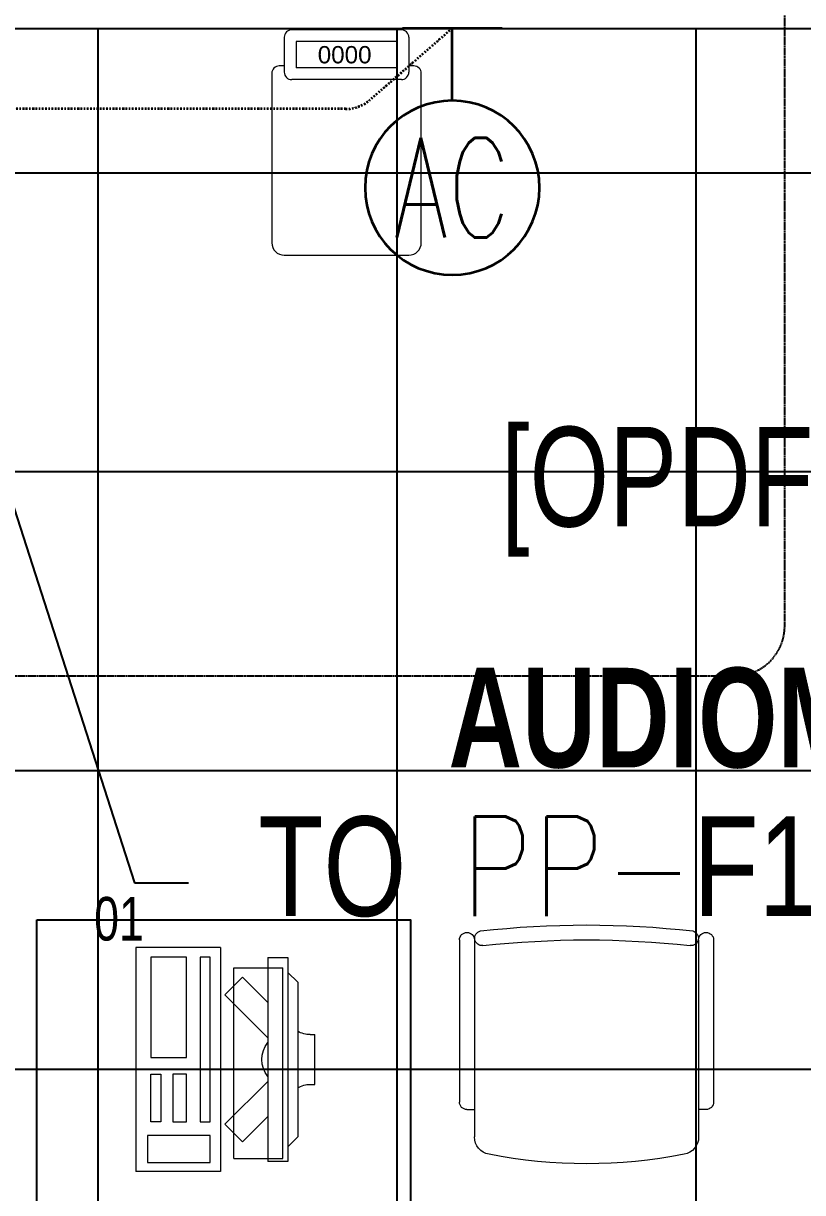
# Model space of a CAD drawing. Extents: x -178977 to 231842, y -29287 to 19916.
# Drawn here: x 45826 to 47390, y -11878 to -9530 of the extents above; entities that cross this region are included whole.
import ezdxf
from ezdxf import colors
from ezdxf.entities.mleader import LeaderData, LeaderLine
from ezdxf.enums import TextEntityAlignment as Align
from ezdxf.math import Vec2, Vec3

# ---------------------------------------------------------------- set-up
doc = ezdxf.new("R2010")
doc.units = 0
doc.header["$LTSCALE"] = 0.25
doc.linetypes.add('DASHDOT', pattern=[25.4, 12.7, -6.35, 0, -6.35])
doc.linetypes.add('HIDDEN', pattern=[9.525, 6.35, -3.175])
for name, color, linetype, lineweight in [('01-First Floor-FUR$0$72_EGR_BASE_TEXT', 252, 'Continuous', 5), ('01-First Floor-FUR$0$72_EGR_EQP_TAG', 142, 'Continuous', 5), ('01-First Floor-FUR$0$LOADING', 253, 'Continuous', 5), ('01-First Floor-FUR$0$Walls', 251, 'Continuous', 5), ('E-LITE-CIRC', 6, 'Continuous', 25), ('E-LITE-CLNG-CNDT', 6, 'DASHDOT', 35), ('E-POWR-CIRC-NUMB', 6, 'Continuous', 25), ('E-POWR-CLNG-CNDT', 6, 'DASHDOT', 35), ('E-POWR-FLOR-CNDT', 6, 'HIDDEN', 25), ('E-POWR-WALL @ 100', 4, 'Continuous', 35)]:
    doc.layers.add(name, color=color, linetype=linetype, lineweight=lineweight)
for name, color, linetype in [('01-First Floor-FUR$0$FALSE CEILING', 251, 'Continuous'), ('01-First Floor-FUR$0$TME-NON MEDICAL FURNITURE', 242, 'Continuous'), ('E-POWR-IDEN', 101, 'Continuous')]:
    doc.layers.add(name, color=color, linetype=linetype)
doc.styles.add('01-First Floor-FUR$0$Standard', font='arial.ttf')
doc.styles.add('01-First Floor-FUR$0$X3G_ENTITY_257CFD', font='swisscl.ttf', dxfattribs={"height": 200})
doc.styles.add('01-First Floor-FUR$0$X3G_ENTITY_9EC9', font='swisscl.ttf', dxfattribs={"height": 0.2})
doc.styles.add('01-First Floor-FUR$0$X3G_ENTITY_9F38', font='swisscl.ttf', dxfattribs={"height": 0.2})
doc.styles.add('DC_SIMPLEX', font='SIMPLEX.shx', dxfattribs={"width": 0.7})

# ---------------------------------------------------------------- blocks, each defined once
blk = doc.blocks.new('01-First Floor-FUR$0$ITCWLS1-P')
at = {"layer": '01-First Floor-FUR$0$LOADING'}
for p, q in [((-0.17, 0.45), (-0.17, 0)), ((-0.17, 0.45), (0, 0.45)), ((0, 0.45), (0, 0)), ((-0.2651, 0.43, 0), (-0.3051, 0.43, 0)), ((-0.3051, 0.43, 0), (-0.3051, 0.02, 0)), ((-0.2651, 0.43, 0), (-0.2651, 0.02, 0)), ((-0.1496, 0.4305), (-0.1291, 0.4305)), ((-0.1291, 0.4305), (-0.1291, 0.4089)), ((-0.3251, 0.38, 0), (-0.3051, 0.4, 0)), ((-0.197, 0.4094), (-0.295, 0.4094)), ((-0.295, 0.0264), (-0.295, 0.4094)), ((-0.197, 0.0264), (-0.197, 0.4094)), ((-0.3251, 0.38, 0), (-0.3251, 0.07, 0)), ((-0.3503, 0.275), (-0.3596, 0.275)), ((-0.3596, 0.175), (-0.3596, 0.275)), ((-0.3503, 0.175), (-0.3596, 0.175)), ((-0.3251, 0.07, 0), (-0.3051, 0.05, 0)), ((-0.197, 0.0264), (-0.295, 0.0264)), ((-0.3051, 0.02, 0), (-0.2651, 0.02, 0)), ((-0.17, 0), (0, 0))]:
    blk.add_line(p, q, dxfattribs=at)
at = {"layer": '01-First Floor-FUR$0$LOADING', "extrusion": (2.48281e-10, 3.18408e-10, -1)}
for p, q in [((-0.2651, 0.3395), (-0.2144, 0.3902)), ((-0.1791, 0.3548), (-0.2144, 0.3902)), ((-0.2651, 0.2688), (-0.1791, 0.3548))]:
    blk.add_line(p, q, dxfattribs=at)
at = {"layer": '01-First Floor-FUR$0$LOADING', "extrusion": (2.48281e-10, -3.18408e-10, -1)}
for p, q in [((-0.2651, 0.1812), (-0.1791, 0.0952)), ((-0.2651, 0.1105), (-0.2144, 0.0598)), ((-0.1791, 0.0952), (-0.2144, 0.0598))]:
    blk.add_line(p, q, dxfattribs=at)
at = {"layer": '01-First Floor-FUR$0$LOADING'}
for points in [[(-0.1291, 0.4089), (-0.1291, 0.1), (-0.1496, 0.1), (-0.1496, 0.4305)], [(-0.1496, 0.1), (-0.1496, 0.1), (-0.1496, 0.1), (-0.1496, 0.1), (-0.1496, 0.1), (-0.1496, 0.1), (-0.1496, 0.1), (-0.1496, 0.1), (-0.1496, 0.1)], [(-0.1496, 0.1), (-0.1496, 0.1), (-0.1496, 0.1), (-0.1496, 0.1), (-0.1496, 0.1), (-0.1496, 0.1), (-0.1496, 0.1), (-0.1496, 0.1), (-0.1496, 0.1), (-0.1496, 0.1), (-0.1496, 0.1), (-0.1496, 0.1), (-0.1496, 0.1), (-0.1496, 0.1), (-0.1496, 0.1), (-0.1496, 0.1), (-0.1496, 0.1), (-0.1496, 0.1)], [(-0.1496, 0.1), (-0.1496, 0.1), (-0.1496, 0.1), (-0.1496, 0.1), (-0.1496, 0.1), (-0.1496, 0.1), (-0.1496, 0.1), (-0.1496, 0.1), (-0.1496, 0.1), (-0.1496, 0.1)], [(-0.1496, 0.1), (-0.1496, 0.1), (-0.1496, 0.1), (-0.1496, 0.1), (-0.1496, 0.1), (-0.1496, 0.1), (-0.1496, 0.1)], [(-0.1496, 0.1), (-0.1496, 0.1), (-0.1496, 0.1), (-0.1496, 0.1), (-0.1496, 0.1), (-0.1496, 0.1), (-0.1496, 0.1), (-0.1496, 0.1), (-0.1496, 0.1), (-0.1496, 0.1)], [(-0.1496, 0.1), (-0.1496, 0.1), (-0.1496, 0.1), (-0.1496, 0.1), (-0.1496, 0.1), (-0.1496, 0.1), (-0.1496, 0.1), (-0.1496, 0.1), (-0.1496, 0.1), (-0.1496, 0.1), (-0.1496, 0.1), (-0.1496, 0.1), (-0.1496, 0.1), (-0.1496, 0.1), (-0.1496, 0.1)], [(-0.1496, 0.1), (-0.1496, 0.1), (-0.1496, 0.1), (-0.1496, 0.1), (-0.1496, 0.1), (-0.1496, 0.1), (-0.1496, 0.1), (-0.1496, 0.1), (-0.1496, 0.1), (-0.1496, 0.1)], [(-0.1496, 0.1), (-0.1496, 0.1), (-0.1496, 0.1), (-0.1496, 0.1), (-0.1496, 0.1), (-0.1496, 0.1), (-0.1496, 0.1), (-0.1496, 0.1), (-0.1496, 0.1), (-0.1496, 0.1)], [(-0.1496, 0.1), (-0.1496, 0.1), (-0.1496, 0.1), (-0.1496, 0.1), (-0.1496, 0.1), (-0.1496, 0.1), (-0.1496, 0.1), (-0.1496, 0.1), (-0.1496, 0.1), (-0.1496, 0.1), (-0.1496, 0.1), (-0.1496, 0.1), (-0.1496, 0.1), (-0.1496, 0.1), (-0.1496, 0.1), (-0.1496, 0.1), (-0.1496, 0.1), (-0.1496, 0.1), (-0.1496, 0.1), (-0.1496, 0.1), (-0.1496, 0.1), (-0.1496, 0.1), (-0.1496, 0.1), (-0.1496, 0.1), (-0.1496, 0.1), (-0.1496, 0.1), (-0.1496, 0.1), (-0.1496, 0.1), (-0.1496, 0.1), (-0.1496, 0.1), (-0.1496, 0.1), (-0.1496, 0.1), (-0.1496, 0.1), (-0.1496, 0.1), (-0.1496, 0.1), (-0.1496, 0.1), (-0.1496, 0.1), (-0.1496, 0.1), (-0.1496, 0.1), (-0.1496, 0.1), (-0.1496, 0.1), (-0.1496, 0.1), (-0.1496, 0.1), (-0.1496, 0.1), (-0.1496, 0.1), (-0.1496, 0.1), (-0.1496, 0.1), (-0.1496, 0.1), (-0.1496, 0.1), (-0.1496, 0.1), (-0.1496, 0.1), (-0.1496, 0.1), (-0.1496, 0.1), (-0.1496, 0.1)], [(-0.1496, 0.1), (-0.1496, 0.1), (-0.1496, 0.1), (-0.1496, 0.1), (-0.1496, 0.1), (-0.1496, 0.1), (-0.1496, 0.1), (-0.1496, 0.1), (-0.1496, 0.1), (-0.1496, 0.1), (-0.1496, 0.1), (-0.1496, 0.1), (-0.1496, 0.1), (-0.1496, 0.1), (-0.1496, 0.1), (-0.1496, 0.1), (-0.1496, 0.1), (-0.1496, 0.1), (-0.1496, 0.1), (-0.1496, 0.1), (-0.1496, 0.1), (-0.1496, 0.1), (-0.1496, 0.1), (-0.1496, 0.1), (-0.1496, 0.1), (-0.1496, 0.1), (-0.1496, 0.1), (-0.1496, 0.1), (-0.1496, 0.1), (-0.1496, 0.1), (-0.1496, 0.1), (-0.1496, 0.1), (-0.1496, 0.1), (-0.1496, 0.1), (-0.1496, 0.1), (-0.1496, 0.1), (-0.1496, 0.1), (-0.1496, 0.1), (-0.1496, 0.1), (-0.1496, 0.1), (-0.1496, 0.1), (-0.1496, 0.1), (-0.1496, 0.1), (-0.1496, 0.1), (-0.1496, 0.1), (-0.1496, 0.1), (-0.1496, 0.1), (-0.1496, 0.1), (-0.1496, 0.1), (-0.1496, 0.1), (-0.1496, 0.1), (-0.1496, 0.1), (-0.1496, 0.1), (-0.1496, 0.1), (-0.1496, 0.1), (-0.1496, 0.1), (-0.1496, 0.1), (-0.1496, 0.1), (-0.1496, 0.1), (-0.1496, 0.1), (-0.1496, 0.1), (-0.1496, 0.1), (-0.1496, 0.1), (-0.1496, 0.1), (-0.1496, 0.1), (-0.1496, 0.1), (-0.1496, 0.1), (-0.1496, 0.1), (-0.1496, 0.1), (-0.1496, 0.1), (-0.1496, 0.1), (-0.1496, 0.1), (-0.1496, 0.1), (-0.1496, 0.1), (-0.1496, 0.1), (-0.1496, 0.1), (-0.1496, 0.1), (-0.1496, 0.1), (-0.1496, 0.1), (-0.1496, 0.1), (-0.1496, 0.1), (-0.1496, 0.1), (-0.1496, 0.1), (-0.1496, 0.1), (-0.1496, 0.1), (-0.1496, 0.1), (-0.1496, 0.1), (-0.1496, 0.1), (-0.1496, 0.1)], [(-0.1496, 0.1), (-0.1496, 0.1), (-0.1496, 0.1), (-0.1496, 0.1), (-0.1496, 0.1), (-0.1496, 0.1), (-0.1496, 0.1), (-0.1496, 0.1), (-0.1496, 0.1), (-0.1496, 0.1), (-0.1496, 0.1), (-0.1496, 0.1)], [(-0.1496, 0.1), (-0.1496, 0.1), (-0.1496, 0.1), (-0.1496, 0.1), (-0.1496, 0.1), (-0.1496, 0.1), (-0.1496, 0.1)], [(-0.1496, 0.1), (-0.1496, 0.1), (-0.1496, 0.1), (-0.1496, 0.1), (-0.1496, 0.1), (-0.1496, 0.1), (-0.1496, 0.1), (-0.1496, 0.1), (-0.1496, 0.1), (-0.1496, 0.1), (-0.1496, 0.1), (-0.1496, 0.1), (-0.1496, 0.1), (-0.1496, 0.1), (-0.1496, 0.1), (-0.1496, 0.1), (-0.1496, 0.1)], [(-0.1496, 0.1), (-0.1496, 0.1), (-0.1496, 0.1), (-0.1496, 0.1), (-0.1496, 0.1), (-0.1496, 0.1), (-0.1496, 0.1), (-0.1496, 0.1), (-0.1496, 0.1), (-0.1496, 0.1), (-0.1496, 0.1), (-0.1496, 0.1), (-0.1496, 0.1), (-0.1496, 0.1), (-0.1496, 0.1), (-0.1496, 0.1), (-0.1496, 0.1), (-0.1496, 0.1), (-0.1496, 0.1), (-0.1496, 0.1), (-0.1496, 0.1), (-0.1496, 0.1), (-0.1496, 0.1), (-0.1496, 0.1), (-0.1496, 0.1), (-0.1496, 0.1), (-0.1496, 0.1), (-0.1496, 0.1), (-0.1496, 0.1), (-0.1496, 0.1), (-0.1496, 0.1), (-0.1496, 0.1), (-0.1496, 0.1), (-0.1496, 0.1), (-0.1496, 0.1), (-0.1496, 0.1), (-0.1496, 0.1), (-0.1496, 0.1), (-0.1496, 0.1), (-0.1496, 0.1), (-0.1496, 0.1), (-0.1496, 0.1), (-0.1496, 0.1), (-0.1496, 0.1), (-0.1496, 0.1), (-0.1496, 0.1), (-0.1496, 0.1), (-0.1496, 0.1), (-0.1496, 0.1), (-0.1496, 0.1), (-0.1496, 0.1), (-0.1496, 0.1), (-0.1496, 0.1), (-0.1496, 0.1), (-0.1496, 0.1), (-0.1496, 0.1), (-0.1496, 0.1), (-0.1496, 0.1), (-0.1496, 0.1), (-0.1496, 0.1), (-0.1496, 0.1), (-0.1496, 0.1), (-0.1496, 0.1), (-0.1496, 0.1), (-0.1496, 0.1), (-0.1496, 0.1), (-0.1496, 0.1), (-0.1496, 0.1), (-0.1496, 0.1), (-0.1496, 0.1), (-0.1496, 0.1), (-0.1496, 0.1), (-0.1496, 0.1), (-0.1496, 0.1), (-0.1496, 0.1), (-0.1496, 0.1), (-0.1496, 0.1), (-0.1496, 0.1), (-0.1496, 0.1), (-0.1496, 0.1), (-0.1496, 0.1), (-0.1496, 0.1), (-0.1496, 0.1), (-0.1496, 0.1), (-0.1496, 0.1), (-0.1496, 0.1), (-0.1496, 0.1), (-0.1496, 0.1), (-0.1496, 0.1), (-0.1496, 0.1), (-0.1496, 0.1), (-0.1496, 0.1), (-0.1496, 0.1), (-0.1496, 0.1), (-0.1496, 0.1), (-0.1496, 0.1), (-0.1496, 0.1), (-0.1496, 0.1), (-0.1496, 0.1), (-0.1496, 0.1), (-0.1496, 0.1), (-0.1496, 0.1), (-0.1496, 0.1), (-0.1496, 0.1), (-0.1496, 0.1), (-0.1496, 0.1), (-0.1496, 0.1), (-0.1496, 0.1), (-0.1496, 0.1), (-0.1496, 0.1), (-0.1496, 0.1)], [(-0.1496, 0.1), (-0.1496, 0.1), (-0.1496, 0.1), (-0.1496, 0.1), (-0.1496, 0.1), (-0.1496, 0.1), (-0.1496, 0.1), (-0.1496, 0.1)]]:
    blk.add_lwpolyline(points, dxfattribs=at)
for points in [[(-0.1019, 0.4305), (-0.0304, 0.4305), (-0.0304, 0.2294), (-0.1019, 0.2294)], [(-0.1019, 0.1954), (-0.0747, 0.1954), (-0.0747, 0.1), (-0.1019, 0.1)], [(-0.0304, 0.1954), (-0.0508, 0.1954), (-0.0508, 0.1), (-0.0304, 0.1)], [(-0.1496, 0.1), (-0.1496, 0.1), (-0.1496, 0.1), (-0.1496, 0.1), (-0.1496, 0.1), (-0.1496, 0.1), (-0.1496, 0.1), (-0.1496, 0.1), (-0.1496, 0.1), (-0.1496, 0.1), (-0.1496, 0.1), (-0.1496, 0.1), (-0.1496, 0.1), (-0.1496, 0.1), (-0.1496, 0.1), (-0.1496, 0.1), (-0.1496, 0.1), (-0.1496, 0.1), (-0.1496, 0.1), (-0.1496, 0.1), (-0.1496, 0.1), (-0.1496, 0.1), (-0.1496, 0.1), (-0.1496, 0.1), (-0.1496, 0.1), (-0.1496, 0.1), (-0.1496, 0.1), (-0.1496, 0.1), (-0.1496, 0.1), (-0.1496, 0.1), (-0.1496, 0.1), (-0.1496, 0.1), (-0.1496, 0.1), (-0.1496, 0.1), (-0.1496, 0.1), (-0.1496, 0.1), (-0.1496, 0.1), (-0.1496, 0.1), (-0.1496, 0.1), (-0.1496, 0.1), (-0.1496, 0.1), (-0.1496, 0.1), (-0.1496, 0.1), (-0.1496, 0.1), (-0.1496, 0.1), (-0.1496, 0.1), (-0.1496, 0.1), (-0.1496, 0.1), (-0.1496, 0.1), (-0.1496, 0.1), (-0.1496, 0.1), (-0.1496, 0.1), (-0.1496, 0.1), (-0.1496, 0.1), (-0.1496, 0.1), (-0.1496, 0.1), (-0.1496, 0.1), (-0.1496, 0.1), (-0.1496, 0.1), (-0.1496, 0.1), (-0.1496, 0.1), (-0.1496, 0.1), (-0.1496, 0.1), (-0.1496, 0.1), (-0.1496, 0.1), (-0.1496, 0.1), (-0.1496, 0.1), (-0.1496, 0.1), (-0.1496, 0.1), (-0.1496, 0.1), (-0.1496, 0.1), (-0.1496, 0.1), (-0.1496, 0.1), (-0.1496, 0.1), (-0.1496, 0.1), (-0.1496, 0.1), (-0.1496, 0.1), (-0.1496, 0.1), (-0.1496, 0.1), (-0.1496, 0.1), (-0.1496, 0.1), (-0.1496, 0.1), (-0.1496, 0.1), (-0.1496, 0.1), (-0.1496, 0.1), (-0.1496, 0.1), (-0.1496, 0.1), (-0.1496, 0.1), (-0.1496, 0.1), (-0.1496, 0.1), (-0.1496, 0.1), (-0.1496, 0.1), (-0.1496, 0.1), (-0.1496, 0.1), (-0.1496, 0.1), (-0.1496, 0.1), (-0.1496, 0.1), (-0.1496, 0.1), (-0.1496, 0.1), (-0.1496, 0.1), (-0.1496, 0.1), (-0.1496, 0.1), (-0.1496, 0.1), (-0.1496, 0.1), (-0.1496, 0.1), (-0.1496, 0.1), (-0.1496, 0.1), (-0.1496, 0.1), (-0.1496, 0.1), (-0.1496, 0.1), (-0.1496, 0.1), (-0.1496, 0.1), (-0.1496, 0.1), (-0.1496, 0.1), (-0.1496, 0.1), (-0.1496, 0.1), (-0.1496, 0.1), (-0.1496, 0.1), (-0.1496, 0.1), (-0.1496, 0.1), (-0.1496, 0.1), (-0.1496, 0.1), (-0.1496, 0.1), (-0.1496, 0.1), (-0.1496, 0.1), (-0.1496, 0.1), (-0.1496, 0.1), (-0.1496, 0.1), (-0.1496, 0.1), (-0.1496, 0.1), (-0.1496, 0.1), (-0.1496, 0.1), (-0.1496, 0.1), (-0.1496, 0.1), (-0.1496, 0.1), (-0.1496, 0.1), (-0.1496, 0.1), (-0.1496, 0.1), (-0.1496, 0.1), (-0.1496, 0.1), (-0.1496, 0.1), (-0.1496, 0.1), (-0.1496, 0.1), (-0.1496, 0.1), (-0.1496, 0.1), (-0.1496, 0.1), (-0.1496, 0.1), (-0.1496, 0.1), (-0.1496, 0.1), (-0.1496, 0.1), (-0.1496, 0.1), (-0.1496, 0.1), (-0.1496, 0.1), (-0.1496, 0.1), (-0.1496, 0.1), (-0.1496, 0.1), (-0.1496, 0.1), (-0.1496, 0.1), (-0.1496, 0.1), (-0.1496, 0.1), (-0.1496, 0.1), (-0.1496, 0.1), (-0.1496, 0.1), (-0.1496, 0.1), (-0.1496, 0.1), (-0.1496, 0.1), (-0.1496, 0.1), (-0.1496, 0.1), (-0.1496, 0.1), (-0.1496, 0.1), (-0.1496, 0.1), (-0.1496, 0.1), (-0.1496, 0.1), (-0.1496, 0.1), (-0.1496, 0.1), (-0.1496, 0.1), (-0.1496, 0.1), (-0.1496, 0.1), (-0.1496, 0.1), (-0.1496, 0.1), (-0.1496, 0.1), (-0.1496, 0.1), (-0.1496, 0.1), (-0.1496, 0.1), (-0.1496, 0.1), (-0.1496, 0.1), (-0.1496, 0.1), (-0.1496, 0.1), (-0.1496, 0.1), (-0.1496, 0.1), (-0.1496, 0.1), (-0.1496, 0.1), (-0.1496, 0.1), (-0.1496, 0.1), (-0.1496, 0.1), (-0.1496, 0.1), (-0.1496, 0.1), (-0.1496, 0.1), (-0.1496, 0.1), (-0.1496, 0.1), (-0.1496, 0.1), (-0.1496, 0.1), (-0.1496, 0.1), (-0.1496, 0.1), (-0.1496, 0.1), (-0.1496, 0.1), (-0.1496, 0.1), (-0.1496, 0.1), (-0.1496, 0.1), (-0.1496, 0.1), (-0.1496, 0.1), (-0.1496, 0.1), (-0.1496, 0.1), (-0.1496, 0.1), (-0.1496, 0.1), (-0.1496, 0.1), (-0.1496, 0.1), (-0.1496, 0.1), (-0.1496, 0.1), (-0.1496, 0.1), (-0.1496, 0.1), (-0.1496, 0.1), (-0.1496, 0.1), (-0.1496, 0.1), (-0.1496, 0.1), (-0.1496, 0.1), (-0.1496, 0.1), (-0.1496, 0.1), (-0.1496, 0.1), (-0.1496, 0.1), (-0.1496, 0.1), (-0.1496, 0.1), (-0.1496, 0.1), (-0.1496, 0.1), (-0.1496, 0.1), (-0.1496, 0.1), (-0.1496, 0.1), (-0.1496, 0.1), (-0.1496, 0.1), (-0.1496, 0.1), (-0.1496, 0.1), (-0.1496, 0.1), (-0.1496, 0.1), (-0.1496, 0.1), (-0.1496, 0.1), (-0.1496, 0.1), (-0.1496, 0.1), (-0.1496, 0.1), (-0.1496, 0.1), (-0.1496, 0.1), (-0.1496, 0.1), (-0.1496, 0.1), (-0.1496, 0.1), (-0.1496, 0.1), (-0.1496, 0.1), (-0.1496, 0.1), (-0.1496, 0.1), (-0.1496, 0.1), (-0.1496, 0.1), (-0.1496, 0.1), (-0.1496, 0.1), (-0.1496, 0.1), (-0.1496, 0.1), (-0.1496, 0.1), (-0.1496, 0.1), (-0.1496, 0.1), (-0.1496, 0.1), (-0.1496, 0.1), (-0.1496, 0.1), (-0.1496, 0.1), (-0.1496, 0.1), (-0.1496, 0.1), (-0.1496, 0.1), (-0.1496, 0.1), (-0.1496, 0.1), (-0.1496, 0.1), (-0.1496, 0.1)], [(-0.1496, 0.1), (-0.1496, 0.1), (-0.1496, 0.1), (-0.1496, 0.1), (-0.1496, 0.1), (-0.1496, 0.1), (-0.1496, 0.1), (-0.1496, 0.1), (-0.1496, 0.1), (-0.1496, 0.1), (-0.1496, 0.1), (-0.1496, 0.1), (-0.1496, 0.1), (-0.1496, 0.1), (-0.1496, 0.1), (-0.1496, 0.1), (-0.1496, 0.1), (-0.1496, 0.1), (-0.1496, 0.1), (-0.1496, 0.1), (-0.1496, 0.1), (-0.1496, 0.1), (-0.1496, 0.1), (-0.1496, 0.1), (-0.1496, 0.1), (-0.1496, 0.1), (-0.1496, 0.1), (-0.1496, 0.1), (-0.1496, 0.1), (-0.1496, 0.1), (-0.1496, 0.1), (-0.1496, 0.1), (-0.1496, 0.1), (-0.1496, 0.1), (-0.1496, 0.1), (-0.1496, 0.1), (-0.1496, 0.1), (-0.1496, 0.1), (-0.1496, 0.1), (-0.1496, 0.1), (-0.1496, 0.1), (-0.1496, 0.1), (-0.1496, 0.1), (-0.1496, 0.1), (-0.1496, 0.1), (-0.1496, 0.1), (-0.1496, 0.1), (-0.1496, 0.1), (-0.1496, 0.1), (-0.1496, 0.1), (-0.1496, 0.1), (-0.1496, 0.1), (-0.1496, 0.1), (-0.1496, 0.1), (-0.1496, 0.1), (-0.1496, 0.1), (-0.1496, 0.1), (-0.1496, 0.1), (-0.1496, 0.1), (-0.1496, 0.1), (-0.1496, 0.1), (-0.1496, 0.1), (-0.1496, 0.1), (-0.1496, 0.1), (-0.1496, 0.1), (-0.1496, 0.1), (-0.1496, 0.1), (-0.1496, 0.1), (-0.1496, 0.1), (-0.1496, 0.1), (-0.1496, 0.1), (-0.1496, 0.1), (-0.1496, 0.1), (-0.1496, 0.1), (-0.1496, 0.1), (-0.1496, 0.1), (-0.1496, 0.1), (-0.1496, 0.1), (-0.1496, 0.1), (-0.1496, 0.1), (-0.1496, 0.1), (-0.1496, 0.1), (-0.1496, 0.1), (-0.1496, 0.1), (-0.1496, 0.1), (-0.1496, 0.1), (-0.1496, 0.1), (-0.1496, 0.1), (-0.1496, 0.1), (-0.1496, 0.1), (-0.1496, 0.1), (-0.1496, 0.1), (-0.1496, 0.1), (-0.1496, 0.1), (-0.1496, 0.1), (-0.1496, 0.1), (-0.1496, 0.1), (-0.1496, 0.1), (-0.1496, 0.1), (-0.1496, 0.1), (-0.1496, 0.1), (-0.1496, 0.1), (-0.1496, 0.1), (-0.1496, 0.1), (-0.1496, 0.1), (-0.1496, 0.1), (-0.1496, 0.1), (-0.1496, 0.1), (-0.1496, 0.1), (-0.1496, 0.1), (-0.1496, 0.1), (-0.1496, 0.1), (-0.1496, 0.1), (-0.1496, 0.1), (-0.1496, 0.1), (-0.1496, 0.1), (-0.1496, 0.1), (-0.1496, 0.1), (-0.1496, 0.1), (-0.1496, 0.1), (-0.1496, 0.1), (-0.1496, 0.1), (-0.1496, 0.1), (-0.1496, 0.1), (-0.1496, 0.1), (-0.1496, 0.1), (-0.1496, 0.1), (-0.1496, 0.1), (-0.1496, 0.1), (-0.1496, 0.1), (-0.1496, 0.1), (-0.1496, 0.1), (-0.1496, 0.1), (-0.1496, 0.1), (-0.1496, 0.1), (-0.1496, 0.1), (-0.1496, 0.1), (-0.1496, 0.1), (-0.1496, 0.1), (-0.1496, 0.1), (-0.1496, 0.1), (-0.1496, 0.1), (-0.1496, 0.1), (-0.1496, 0.1), (-0.1496, 0.1), (-0.1496, 0.1), (-0.1496, 0.1), (-0.1496, 0.1), (-0.1496, 0.1), (-0.1496, 0.1), (-0.1496, 0.1), (-0.1496, 0.1), (-0.1496, 0.1), (-0.1496, 0.1), (-0.1496, 0.1), (-0.1496, 0.1), (-0.1496, 0.1), (-0.1496, 0.1), (-0.1496, 0.1), (-0.1496, 0.1), (-0.1496, 0.1), (-0.1496, 0.1), (-0.1496, 0.1), (-0.1496, 0.1), (-0.1496, 0.1), (-0.1496, 0.1), (-0.1496, 0.1), (-0.1496, 0.1), (-0.1496, 0.1), (-0.1496, 0.1), (-0.1496, 0.1), (-0.1496, 0.1), (-0.1496, 0.1), (-0.1496, 0.1), (-0.1496, 0.1), (-0.1496, 0.1), (-0.1496, 0.1), (-0.1496, 0.1), (-0.1496, 0.1), (-0.1496, 0.1), (-0.1496, 0.1), (-0.1496, 0.1), (-0.1496, 0.1), (-0.1496, 0.1), (-0.1496, 0.1), (-0.1496, 0.1), (-0.1496, 0.1), (-0.1496, 0.1), (-0.1496, 0.1), (-0.1496, 0.1), (-0.1496, 0.1), (-0.1496, 0.1), (-0.1496, 0.1), (-0.1496, 0.1), (-0.1496, 0.1), (-0.1496, 0.1), (-0.1496, 0.1), (-0.1496, 0.1), (-0.1496, 0.1), (-0.1496, 0.1), (-0.1496, 0.1), (-0.1496, 0.1), (-0.1496, 0.1), (-0.1496, 0.1), (-0.1496, 0.1), (-0.1496, 0.1), (-0.1496, 0.1), (-0.1496, 0.1), (-0.1496, 0.1), (-0.1496, 0.1), (-0.1496, 0.1), (-0.1496, 0.1), (-0.1496, 0.1), (-0.1496, 0.1)], [(-0.1496, 0.1), (-0.1496, 0.1), (-0.1496, 0.1), (-0.1496, 0.1), (-0.1496, 0.1), (-0.1496, 0.1), (-0.1496, 0.1), (-0.1496, 0.1), (-0.1496, 0.1), (-0.1496, 0.1), (-0.1496, 0.1), (-0.1496, 0.1), (-0.1496, 0.1), (-0.1496, 0.1), (-0.1496, 0.1), (-0.1496, 0.1), (-0.1496, 0.1), (-0.1496, 0.1), (-0.1496, 0.1), (-0.1496, 0.1), (-0.1496, 0.1), (-0.1496, 0.1), (-0.1496, 0.1), (-0.1496, 0.1), (-0.1496, 0.1), (-0.1496, 0.1), (-0.1496, 0.1), (-0.1496, 0.1), (-0.1496, 0.1), (-0.1496, 0.1), (-0.1496, 0.1), (-0.1496, 0.1), (-0.1496, 0.1), (-0.1496, 0.1), (-0.1496, 0.1), (-0.1496, 0.1), (-0.1496, 0.1), (-0.1496, 0.1), (-0.1496, 0.1), (-0.1496, 0.1), (-0.1496, 0.1), (-0.1496, 0.1), (-0.1496, 0.1), (-0.1496, 0.1), (-0.1496, 0.1), (-0.1496, 0.1), (-0.1496, 0.1), (-0.1496, 0.1), (-0.1496, 0.1), (-0.1496, 0.1), (-0.1496, 0.1), (-0.1496, 0.1), (-0.1496, 0.1), (-0.1496, 0.1), (-0.1496, 0.1), (-0.1496, 0.1), (-0.1496, 0.1), (-0.1496, 0.1), (-0.1496, 0.1), (-0.1496, 0.1), (-0.1496, 0.1), (-0.1496, 0.1), (-0.1496, 0.1), (-0.1496, 0.1), (-0.1496, 0.1), (-0.1496, 0.1), (-0.1496, 0.1), (-0.1496, 0.1), (-0.1496, 0.1), (-0.1496, 0.1), (-0.1496, 0.1), (-0.1496, 0.1), (-0.1496, 0.1), (-0.1496, 0.1), (-0.1496, 0.1), (-0.1496, 0.1), (-0.1496, 0.1), (-0.1496, 0.1), (-0.1496, 0.1), (-0.1496, 0.1), (-0.1496, 0.1), (-0.1496, 0.1), (-0.1496, 0.1), (-0.1496, 0.1), (-0.1496, 0.1), (-0.1496, 0.1), (-0.1496, 0.1), (-0.1496, 0.1), (-0.1496, 0.1), (-0.1496, 0.1), (-0.1496, 0.1), (-0.1496, 0.1), (-0.1496, 0.1), (-0.1496, 0.1), (-0.1496, 0.1), (-0.1496, 0.1), (-0.1496, 0.1), (-0.1496, 0.1), (-0.1496, 0.1), (-0.1496, 0.1), (-0.1496, 0.1), (-0.1496, 0.1), (-0.1496, 0.1), (-0.1496, 0.1), (-0.1496, 0.1), (-0.1496, 0.1), (-0.1496, 0.1), (-0.1496, 0.1), (-0.1496, 0.1), (-0.1496, 0.1), (-0.1496, 0.1), (-0.1496, 0.1), (-0.1496, 0.1), (-0.1496, 0.1), (-0.1496, 0.1), (-0.1496, 0.1), (-0.1496, 0.1), (-0.1496, 0.1), (-0.1496, 0.1), (-0.1496, 0.1), (-0.1496, 0.1), (-0.1496, 0.1), (-0.1496, 0.1), (-0.1496, 0.1), (-0.1496, 0.1), (-0.1496, 0.1), (-0.1496, 0.1), (-0.1496, 0.1), (-0.1496, 0.1), (-0.1496, 0.1), (-0.1496, 0.1), (-0.1496, 0.1), (-0.1496, 0.1), (-0.1496, 0.1), (-0.1496, 0.1), (-0.1496, 0.1), (-0.1496, 0.1), (-0.1496, 0.1), (-0.1496, 0.1), (-0.1496, 0.1), (-0.1496, 0.1), (-0.1496, 0.1), (-0.1496, 0.1), (-0.1496, 0.1), (-0.1496, 0.1), (-0.1496, 0.1), (-0.1496, 0.1), (-0.1496, 0.1), (-0.1496, 0.1), (-0.1496, 0.1), (-0.1496, 0.1), (-0.1496, 0.1), (-0.1496, 0.1), (-0.1496, 0.1), (-0.1496, 0.1), (-0.1496, 0.1), (-0.1496, 0.1), (-0.1496, 0.1), (-0.1496, 0.1), (-0.1496, 0.1), (-0.1496, 0.1), (-0.1496, 0.1), (-0.1496, 0.1), (-0.1496, 0.1), (-0.1496, 0.1), (-0.1496, 0.1), (-0.1496, 0.1), (-0.1496, 0.1), (-0.1496, 0.1), (-0.1496, 0.1), (-0.1496, 0.1), (-0.1496, 0.1), (-0.1496, 0.1), (-0.1496, 0.1), (-0.1496, 0.1), (-0.1496, 0.1), (-0.1496, 0.1), (-0.1496, 0.1), (-0.1496, 0.1), (-0.1496, 0.1), (-0.1496, 0.1), (-0.1496, 0.1), (-0.1496, 0.1), (-0.1496, 0.1), (-0.1496, 0.1), (-0.1496, 0.1), (-0.1496, 0.1), (-0.1496, 0.1), (-0.1496, 0.1), (-0.1496, 0.1), (-0.1496, 0.1), (-0.1496, 0.1), (-0.1496, 0.1), (-0.1496, 0.1), (-0.1496, 0.1), (-0.1496, 0.1), (-0.1496, 0.1), (-0.1496, 0.1), (-0.1496, 0.1), (-0.1496, 0.1), (-0.1496, 0.1), (-0.1496, 0.1), (-0.1496, 0.1), (-0.1496, 0.1), (-0.1496, 0.1), (-0.1496, 0.1), (-0.1496, 0.1), (-0.1496, 0.1), (-0.1496, 0.1), (-0.1496, 0.1), (-0.1496, 0.1), (-0.1496, 0.1), (-0.1496, 0.1), (-0.1496, 0.1), (-0.1496, 0.1), (-0.1496, 0.1), (-0.1496, 0.1), (-0.1496, 0.1), (-0.1496, 0.1)], [(-0.1496, 0.0727), (-0.0236, 0.0727), (-0.0236, 0.0182), (-0.1496, 0.0182)]]:
    blk.add_lwpolyline(points, close=True, dxfattribs=at)
for centre, radius, start, end in [((-0.3503, 0.325), 0.05, 270, 300.3093), ((-0.3089, 0.225), 0.0556, 321.9431, 38.0569), ((-0.3503, 0.125), 0.05, 59.6907, 90)]:
    blk.add_arc(centre, radius, start, end, dxfattribs=at)
blk = doc.blocks.new('01-First Floor-FUR$0$GF21016-P')
at = {"layer": '01-First Floor-FUR$0$LOADING', "extrusion": (-1.24384e-09, -1.20261e-09, -1)}
for p, q in [((0.0128, 0.0179), (0.0128, 0.4136)), ((0.4628, 0.0179), (0.4628, 0.4136)), ((-0.0022, 0.3585), (0.0128, 0.3585)), ((0.4778, 0.3585), (0.4628, 0.3585)), ((-0.0172, 0.0179), (-0.0172, 0.3435)), ((0.4928, 0.0179), (0.4928, 0.3435)), ((0.4778, 0.0029), (0.4778, 0.0029))]:
    blk.add_line(p, q, dxfattribs=at)
for centre, radius, start, end in [((-0.2378, -0.5362), 1.0036, 78.7568, 101.2432), ((-0.0478, 0.4136), 0.035, 0, 80.6557), ((-0.4278, 0.4136), 0.035, 99.3443, 180), ((0.0022, 0.3435), 0.015, 0, 90), ((-0.4778, 0.3435), 0.015, 90, 180), ((-0.0284, 0.0145), 0.015, 284.3864, 95.5209), ((-0.2378, 1.8928), 1.8749, 263.6341, 276.3659), ((-0.4471, 0.0145), 0.015, 84.4791, 255.6136), ((0.0022, 0.0179), 0.015, 270, 0), ((0.0022, 0.0179), 0.015, 180, 270), ((-0.2378, 1.8734), 1.8855, 263.5119, 276.4881), ((-0.4778, 0.0179), 0.015, 270, 0), ((-0.4778, 0.0179), 0.015, 180, 270)]:
    blk.add_arc(centre, radius, start, end, dxfattribs=at)
blk = doc.blocks.new('01-First Floor-FUR$0$HF13461A-P')
at = {"layer": '01-First Floor-FUR$0$LOADING'}
for p, q in [((0.2579, 0.4503), (0.0379, 0.4503)), ((0.0229, 0.4353), (0.0229, 0.3653)), ((0.2493, 0.4266), (0.0466, 0.4266)), ((0.0466, 0.4266), (0.0466, 0.3739)), ((0.2493, 0.4266), (0.2493, 0.3739)), ((0.2729, 0.4353), (0.2729, 0.3653)), ((0.0229, 0.3778), (0.0129, 0.3778)), ((0.2829, 0.3778), (0.2729, 0.3778)), ((-0.0021, 0.3628), (-0.0021, 0.0228)), ((0.2493, 0.3739), (0.0466, 0.3739)), ((0.2979, 0.0228), (0.2979, 0.3628)), ((0.2579, 0.3503), (0.0379, 0.3503)), ((0.0229, -0.0022), (0.2729, -0.0022))]:
    blk.add_line(p, q, dxfattribs=at)
for centre, radius, start, end in [((0.0379, 0.4353), 0.015, 90, 180), ((0.2579, 0.4353), 0.015, 0, 90), ((0.0129, 0.3628), 0.015, 90, 180), ((0.2829, 0.3628), 0.015, 0, 90), ((0.0379, 0.3653), 0.015, 180, 270), ((0.2579, 0.3653), 0.015, 270, 0), ((0.0229, 0.0228), 0.025, 180, 270), ((0.2729, 0.0228), 0.025, 270, 0)]:
    blk.add_arc(centre, radius, start, end, dxfattribs=at)
at = {"layer": '01-First Floor-FUR$0$LOADING', "style": '01-First Floor-FUR$0$Standard'}
blk.add_text('0000', height=0.03477, dxfattribs=at).set_placement((0.0901, 0.3829))
blk = doc.blocks.new('01-First Floor-FUR')
at = {"layer": '01-First Floor-FUR$0$FALSE CEILING', "linetype": 'Continuous'}
for p, q in [((45976, -12830), (45976, -9540)), ((46576, -12830), (46576, -9540)), ((47176, -12830), (47176, -9540)), ((44776, -9830), (48976, -9830)), ((44776, -10430), (48976, -10430)), ((44776, -11030), (48976, -11030)), ((44776, -11630), (48976, -11630))]:
    blk.add_line(p, q, dxfattribs=at)
at = {"layer": '01-First Floor-FUR$0$FALSE CEILING'}
blk.add_lwpolyline([(44776, -9540), (48976, -9540), (48976, -12830), (44776, -12830)], close=True, dxfattribs=at)
at = {"layer": '01-First Floor-FUR$0$FALSE CEILING', "elevation": -0.1}
blk.add_lwpolyline([(45853.3, -11330), (46603.3, -11330), (46603.3, -12830), (45853.3, -12830)], close=True, dxfattribs=at)
at = {"layer": '01-First Floor-FUR$0$LOADING', "elevation": -0.1}
blk.add_lwpolyline([(45853.3, -11330), (46603.3, -11330), (46603.3, -12830), (45853.3, -12830)], close=True, dxfattribs=at)
at = {"layer": '01-First Floor-FUR$0$Walls'}
blk.add_line((48976, -9540), (44776, -9540), dxfattribs=at)
at = {"layer": '01-First Floor-FUR$0$LOADING', "lineweight": 0, "xscale": 1000, "yscale": 1000, "zscale": 1000}
blk.add_blockref('01-First Floor-FUR$0$HF13461A-P', (46326.7, -9993.2, -0.1), dxfattribs=at)
at = {"layer": '01-First Floor-FUR$0$LOADING', "extrusion": (-8.01373e-06, 1.94101e-16, 1), "xscale": -1000.000000000013, "yscale": 1000.000000000013, "zscale": 1000.000000000013, "rotation": 359.9999999999992}
blk.add_blockref('01-First Floor-FUR$0$ITCWLS1-P', (46051.5, -11835.5, -0.5), dxfattribs=at)
at = {"layer": '01-First Floor-FUR$0$TME-NON MEDICAL FURNITURE', "color": 1, "extrusion": (-4.75185e-05, 1.86519e-05, 1), "xscale": 1000.000000000005, "yscale": 1000.000000000005, "zscale": -1000.000000000001, "rotation": 179.9999749532377}
blk.add_blockref('01-First Floor-FUR$0$GF21016-P', (47194, -11352.4, -2.6), dxfattribs=at)
at = {"layer": '01-First Floor-FUR$0$72_EGR_BASE_TEXT', "char_height": 200, "attachment_point": 2}
for s, insert, style in [('[OPDF40]', (47240.6, -10340.2, 0), '01-First Floor-FUR$0$X3G_ENTITY_9F38'), ('{\\fSwis721 LtCn BT|b1|i0|c0|p34;AUDIOMETRY}', (47368, -10824, 0), '01-First Floor-FUR$0$X3G_ENTITY_9EC9')]:
    blk.add_mtext(s, dxfattribs=dict(at, insert=insert, style=style))
at = {"layer": '01-First Floor-FUR$0$72_EGR_EQP_TAG', "insert": (46018, -11284.1, -0.1), "char_height": 87.47, "attachment_point": 2, "style": '01-First Floor-FUR$0$X3G_ENTITY_257CFD'}
blk.add_mtext('01', dxfattribs=at)
blk = doc.blocks.new('ARR0W')
at = {"color": 45}
blk.add_ellipse((0, 0), major_axis=(0.4, 0), ratio=0.4, dxfattribs=at)
at = {"color": 45, "ltscale": 0.5}
blk.add_solid([(-1.4, 0.167), (-0.4, 0), (-1.4, -0.167)], dxfattribs=at)
blk = doc.blocks.new('*U127')
for p, q in [((0, 1.45), (0, 0)), ((1, 0), (-1, 0))]:
    blk.add_line(p, q)
blk.add_circle((0, 3.2), 1.75)
at = {"layer": 'E-POWR-CIRC-NUMB', "style": 'DC_SIMPLEX', "width": 0.7, "flags": 8}
blk.add_attdef('CIRCUIT', (3.364, 5.671), '', height=2, rotation=360, dxfattribs=at)
at = {"layer": 'E-POWR-IDEN', "style": 'DC_SIMPLEX', "width": 0.7, "flags": 8}
blk.add_attdef('TYPE', text='', height=2, rotation=360, dxfattribs=at).set_placement((0, 3.2), align=Align.MIDDLE_CENTER)

msp = doc.modelspace()

# ---------------------------------------------------------------- linework, layer by layer
at = {"layer": 'E-POWR-CLNG-CNDT'}
msp.add_lwpolyline([(46686.8, -9540), (46522, -9683.4, -0.180941), (46472.8, -9701.8), (44626, -9701.8)], format="xyb", dxfattribs=at)
at = {"layer": 'E-POWR-FLOR-CNDT'}
msp.add_lwpolyline([(44899.7, -10963.9), (45023.5, -10840.1), (47253.9, -10840.1, 0.414214), (47353.9, -10740.1), (47353.9, -9437.6)], format="xyb", dxfattribs=at)

# ---------------------------------------------------------------- block references
at = {"layer": 'E-LITE-CLNG-CNDT'}
msp.add_blockref('01-First Floor-FUR', (0, 0), dxfattribs=at)
at = {"layer": 'E-POWR-WALL @ 100'}
ref = msp.add_blockref('*U127', (46686.8, -9540), dxfattribs=dict(at, xscale=-100, yscale=100, zscale=100, rotation=180))
ref.add_attrib('TYPE', 'AC', dxfattribs={"layer": 'E-POWR-IDEN', "height": 200, "rotation": 0, "style": 'DC_SIMPLEX', "width": 0.7, "flags": 8}).set_placement((46686.8, -9860), align=Align.MIDDLE_CENTER)

# ---------------------------------------------------------------- leaders
at = {"layer": 'E-LITE-CIRC'}
ml = msp.add_multileader_mtext('Standard', dxfattribs=at)
ml.set_content('{\\Fdc_el_romans|c0;\\W0.8;TO\\Fromans|c0; \\Fsimplex|c0;PP-\\Fdc_el_romans|c0;F1\\Fsimplex|c0;/M24}', color=256, style='DC_SIMPLEX')
ml.set_leader_properties()
ml.set_arrow_properties(name='ARR0W')
ml.build(insert=Vec2(0, 0))
ml.multileader.update_dxf_attribs({"dogleg_length": 200, "arrow_head_size": 140, "scale": 100})
ctx = ml.context
ctx.base_point, ctx.scale, ctx.char_height, ctx.arrow_head_size, ctx.landing_gap_size, ctx.plane_origin, ctx.plane_x_axis, ctx.plane_y_axis = Vec3(23065.5, -9565.8, 0), 100, 200, 140, 140, Vec3(34637.9, -15185.5, 0), Vec3(1, 0.000001, 0), Vec3(-0.000001, 1, 0)
notes = []
notes.append((ctx, [(0, (1, 1, 0), (22956.7, -9565.8, 0), (1, 0.000001, 0), 108.8, [(0, [(22294.3, -8975, 0)], 0, [])])]))
ctx.mtext.insert, ctx.mtext.text_direction, ctx.mtext.rotation, ctx.mtext.width, ctx.mtext.flow_direction = Vec3(23205.5, -9432.5, 0), Vec3(1, 0.000001, 0), 0.000001, 2086.364, 5
ml = msp.add_multileader_mtext('Standard', dxfattribs=at)
ml.set_content('{\\Fdc_el_romans|c0;\\W0.8;TO\\Fromans|c0; \\Fsimplex|c0;PP-\\Fdc_el_romans|c0;F1\\Fsimplex|c0;/M36}', color=256, style='DC_SIMPLEX')
ml.set_leader_properties()
ml.set_arrow_properties(name='ARR0W')
ml.build(insert=Vec2(0, 0))
ml.multileader.update_dxf_attribs({"dogleg_length": 200, "arrow_head_size": 140, "scale": 100})
ctx = ml.context
ctx.base_point, ctx.scale, ctx.char_height, ctx.arrow_head_size, ctx.landing_gap_size, ctx.plane_origin, ctx.plane_x_axis, ctx.plane_y_axis = Vec3(46157.5, -11255.7, 0), 100, 200, 140, 140, Vec3(59030.5, -15895.5, 0), Vec3(1, 0.000001, 0), Vec3(-0.000001, 1, 0)
notes.append((ctx, [(0, (1, 1, 0), (46048.8, -11255.7, 0), (1, 0.000001, 0), 108.8, [(0, [(45549.4, -9701.8, 0)], 0, [])])]))
ctx.mtext.insert, ctx.mtext.text_direction, ctx.mtext.rotation, ctx.mtext.flow_direction = Vec3(46297.5, -11122.4, 0), Vec3(1, 0.000001, 0), 0.000001, 5
for ctx, leaders in notes:
    for number, flags, end, landing, length, lines in leaders:
        leader = LeaderData()
        leader.index, (leader.has_last_leader_line, leader.has_dogleg_vector, leader.attachment_direction) = number, flags
        leader.last_leader_point, leader.dogleg_vector, leader.dogleg_length = Vec3(end), Vec3(landing), length
        for number, points, colour, breaks in lines:
            line = LeaderLine()
            line.index, line.vertices, line.color, line.breaks = number, Vec3.list(points), colors.encode_raw_color(colour), breaks
            leader.lines.append(line)
        ctx.leaders.append(leader)

doc.saveas('drawing.dxf')
